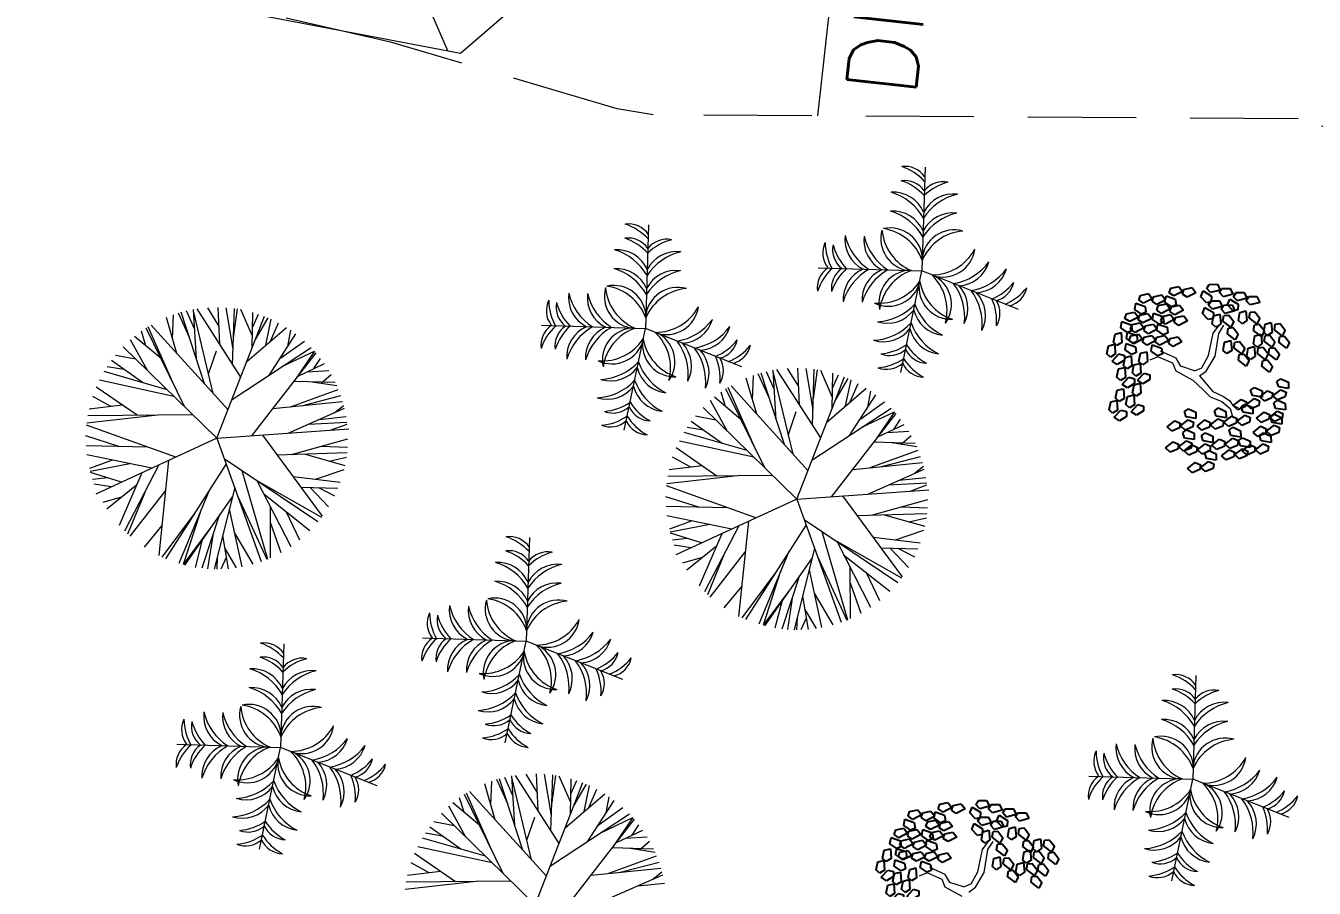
# Model space of a CAD drawing. Header units: millimetres. Extents: x 997 to 4249, y 599 to 1440.
# Drawn here: x 1366.81 to 1404.66, y 906.83 to 932.17 of the extents above; entities that cross this region are included whole.
import ezdxf

# ---------------------------------------------------------------- set-up
doc = ezdxf.new("R2010")
doc.units = ezdxf.units.MM
doc.linetypes.add('Continuo', pattern=[0])
doc.linetypes.add('DASHED', pattern=[19.05, 12.7, -6.35])
doc.layers.add('cercas existentes', color=18, linetype='Continuous')
doc.layers.add('taludes', color=9, linetype='Continuous')
doc.styles.add('1mm', font='romans.shx', dxfattribs={"height": 2})

# ---------------------------------------------------------------- blocks, each defined once
blk = doc.blocks.new('L', base_point=(1.3683, 0.5913))
at = {"linetype": 'Continuo'}
for p, q in [((1.2809, 0.65), (1.3117, 0.675)), ((1.2937, 0.5998), (1.2809, 0.65)), ((1.3117, 0.675), (1.3419, 0.6213)), ((1.2753, 0.5668), (1.3061, 0.5917)), ((1.2881, 0.5166), (1.2753, 0.5668)), ((1.3225, 0.5909), (1.2937, 0.5998)), ((1.3061, 0.5917), (1.3362, 0.538)), ((1.3419, 0.6213), (1.3225, 0.5909)), ((1.3169, 0.5076), (1.2881, 0.5166)), ((1.3362, 0.538), (1.3169, 0.5076)), ((1.337, 0.4891), (1.3557, 0.5478)), ((1.3763, 0.4836), (1.337, 0.4891)), ((1.3557, 0.5478), (1.3911, 0.5544)), ((1.4042, 0.5272), (1.3763, 0.4836)), ((1.3911, 0.5544), (1.4042, 0.5272))]:
    blk.add_line(p, q, dxfattribs=at)
blk = doc.blocks.new('gtfoods1')
at = {"layer": 'taludes', "lineweight": 5}
blk.add_line((-549.595, 280.559, -152.544), (-545.252, 270.524, -152.544), dxfattribs=at)
at = {"layer": 'taludes', "linetype": 'Continuous', "lineweight": 5}
for p, q in [((-531.228, 267.097, 12.071), (-531.321, 264.048, 12.071)), ((-539.35, 265.406, 12.071), (-539.442, 262.356, 12.071)), ((-534.37, 264.14, 12.071), (-531.321, 264.048, 12.071)), ((-531.941, 261.061, 12.071), (-531.321, 264.048, 12.071)), ((-528.487, 262.918, 12.071), (-531.321, 264.048, 12.071)), ((-542.491, 262.449, 12.071), (-539.442, 262.356, 12.071)), ((-540.062, 259.369, 12.071), (-539.442, 262.356, 12.071)), ((-536.608, 261.227, 12.071), (-539.442, 262.356, 12.071)), ((-542.849, 256.217, 12.071), (-542.942, 253.168, 12.071)), ((-545.991, 253.26, 12.071), (-542.942, 253.168, 12.071)), ((-550.065, 253.092, 12.071), (-550.157, 250.042, 12.071)), ((-543.562, 250.181, 12.071), (-542.942, 253.168, 12.071)), ((-540.108, 252.038, 12.071), (-542.942, 253.168, 12.071)), ((-523.271, 252.158, 12.071), (-523.363, 249.109, 12.071)), ((-553.207, 250.135, 12.071), (-550.157, 250.042, 12.071)), ((-550.778, 247.056, 12.071), (-550.157, 250.042, 12.071)), ((-547.323, 248.913, 12.071), (-550.157, 250.042, 12.071)), ((-526.412, 249.201, 12.071), (-523.363, 249.109, 12.071)), ((-523.983, 246.122, 12.071), (-523.363, 249.109, 12.071)), ((-520.529, 247.979, 12.071), (-523.363, 249.109, 12.071))]:
    blk.add_line(p, q, dxfattribs=at)
at = {"layer": 'taludes', "lineweight": 5, "extrusion": (-0.01642, -0.01246, 0.999788)}
for p, q in [((-553.208, 261.625, 12.087), (-553.515, 262.679, 12.095)), ((-553.333, 262.057, 12.09), (-553.304, 262.76, 12.099)), ((-552.837, 262.09, 12.099), (-553.161, 262.807, 12.102)), ((-552.396, 260.732, 12.089), (-553.078, 262.832, 12.104)), ((-552.687, 262.342, 12.104), (-552.92, 262.873, 12.107)), ((-552.633, 261.46, 12.094), (-552.722, 262.914, 12.111)), ((-552.139, 260.449, 12.09), (-552.72, 262.879, 12.11)), ((-551.329, 260.929, 12.109), (-552.612, 262.933, 12.113)), ((-551.972, 262.437, 12.117), (-552.301, 262.967, 12.118)), ((-552.031, 259.129, 12.075), (-550.63, 262.72, 12.143)), ((-551.948, 261.896, 12.111), (-551.995, 262.977, 12.124)), ((-551.554, 261.75, 12.116), (-551.753, 262.967, 12.127)), ((-551.568, 261.302, 12.11), (-551.517, 262.942, 12.131)), ((-551.544, 262.079, 12.12), (-551.426, 262.929, 12.132)), ((-550.988, 262.13, 12.13), (-551.327, 262.912, 12.134)), ((-550.995, 261.785, 12.125), (-550.974, 262.829, 12.138)), ((-550.983, 262.389, 12.133), (-550.806, 262.776, 12.141)), ((-552.971, 260.047, 12.071), (-554.11, 262.367, 12.081)), ((-553.282, 260.679, 12.074), (-554.047, 262.407, 12.083)), ((-551.703, 259.969, 12.091), (-553.963, 262.457, 12.085)), ((-551.15, 261.388, 12.118), (-549.99, 262.39, 12.149)), ((-550.898, 262.033, 12.13), (-550.522, 262.668, 12.144)), ((-550.596, 261.866, 12.133), (-550.435, 262.63, 12.145)), ((-550.458, 261.986, 12.136), (-550.224, 262.526, 12.147)), ((-549.946, 261.831, 12.143), (-549.858, 262.304, 12.15)), ((-554.07, 261.12, 12.066), (-554.565, 262.024, 12.069)), ((-553.671, 261.472, 12.077), (-554.447, 262.124, 12.073)), ((-554.121, 261.85, 12.075), (-554.249, 262.273, 12.078)), ((-550.487, 260.995, 12.124), (-549.709, 262.196, 12.151)), ((-550.178, 261.472, 12.135), (-549.457, 261.988, 12.153)), ((-554.409, 261.45, 12.065), (-555.009, 261.565, 12.056)), ((-552.031, 259.129, 12.075), (-554.784, 261.817, 12.063)), ((-552.277, 261.024, 12.095), (-552.046, 261.703, 12.107)), ((-551.585, 260.272, 12.097), (-549.263, 261.801, 12.154)), ((-551.003, 259.202, 12.093), (-549.116, 261.64, 12.154)), ((-550.119, 261.237, 12.133), (-549.162, 261.692, 12.154)), ((-549.162, 261.692, 12.154), (-549.757, 260.811, 12.133)), ((-554.76, 261.149, 12.055), (-555.252, 261.234, 12.048)), ((-554.219, 260.765, 12.059), (-555.129, 261.411, 12.053)), ((-549.645, 260.956, 12.137), (-548.872, 261.325, 12.154)), ((-549.184, 261.176, 12.147), (-548.982, 261.476, 12.154)), ((-534.937, 260.65, 12.117), (-535.266, 261.181, 12.118)), ((-534.913, 260.11, 12.111), (-534.96, 261.19, 12.124)), ((-534.519, 259.964, 12.116), (-534.718, 261.18, 12.127)), ((-553.292, 260.361, 12.07), (-555.48, 260.834, 12.04)), ((-553.492, 260.556, 12.069), (-555.342, 261.089, 12.045)), ((-549.757, 260.811, 12.133), (-548.555, 260.777, 12.153)), ((-549.376, 261.085, 12.143), (-548.742, 261.124, 12.154)), ((-549.302, 260.798, 12.141), (-548.509, 260.678, 12.152)), ((-548.965, 260.747, 12.146), (-548.67, 261, 12.154)), ((-536.172, 259.839, 12.087), (-536.48, 260.893, 12.095)), ((-536.298, 260.27, 12.09), (-536.269, 260.974, 12.099)), ((-535.802, 260.303, 12.099), (-536.126, 261.021, 12.102)), ((-535.361, 258.946, 12.089), (-536.043, 261.045, 12.104)), ((-535.652, 260.555, 12.104), (-535.885, 261.086, 12.107)), ((-535.598, 259.674, 12.094), (-535.687, 261.128, 12.111)), ((-535.104, 258.663, 12.09), (-535.685, 261.092, 12.11)), ((-534.294, 259.143, 12.109), (-535.577, 261.146, 12.113)), ((-534.996, 257.343, 12.075), (-533.595, 260.934, 12.143)), ((-534.532, 259.516, 12.11), (-534.482, 261.156, 12.131)), ((-534.509, 260.293, 12.12), (-534.391, 261.142, 12.132)), ((-533.953, 260.344, 12.13), (-534.292, 261.125, 12.134)), ((-533.96, 259.999, 12.125), (-533.939, 261.042, 12.138)), ((-533.948, 260.602, 12.133), (-533.771, 260.99, 12.141)), ((-533.863, 260.246, 12.13), (-533.487, 260.882, 12.144)), ((-533.561, 260.08, 12.133), (-533.4, 260.843, 12.145)), ((-554.375, 259.804, 12.045), (-555.572, 260.633, 12.036)), ((-549.872, 260.052, 12.122), (-548.463, 260.567, 12.152)), ((-537.086, 260.063, 12.075), (-537.214, 260.487, 12.078)), ((-535.936, 258.261, 12.071), (-537.075, 260.58, 12.081)), ((-536.246, 258.893, 12.074), (-537.012, 260.62, 12.083)), ((-534.668, 258.183, 12.091), (-536.928, 260.67, 12.085)), ((-534.115, 259.602, 12.118), (-532.955, 260.604, 12.149)), ((-533.452, 259.208, 12.124), (-532.674, 260.41, 12.151)), ((-533.423, 260.2, 12.136), (-533.189, 260.739, 12.147)), ((-532.91, 260.044, 12.143), (-532.823, 260.518, 12.15)), ((-554.813, 260.107, 12.041), (-555.781, 259.987, 12.024)), ((-555.144, 260.066, 12.036), (-555.677, 260.357, 12.03)), ((-550.384, 260.001, 12.113), (-548.338, 260.207, 12.149)), ((-549.537, 260.086, 12.128), (-548.394, 260.384, 12.15)), ((-548.58, 259.881, 12.141), (-548.308, 260.097, 12.148)), ((-534.996, 257.343, 12.075), (-537.749, 260.03, 12.063)), ((-537.035, 259.333, 12.066), (-537.53, 260.238, 12.069)), ((-536.636, 259.685, 12.077), (-537.412, 260.338, 12.073)), ((-533.143, 259.686, 12.135), (-532.422, 260.202, 12.153)), ((-553.769, 259.81, 12.055), (-555.852, 259.575, 12.018)), ((-552.739, 259.82, 12.072), (-555.821, 259.789, 12.021)), ((-549.939, 259.278, 12.111), (-548.286, 260.011, 12.147)), ((-549.02, 259.686, 12.131), (-548.237, 259.766, 12.145)), ((-537.374, 259.664, 12.065), (-537.974, 259.778, 12.056)), ((-535.242, 259.238, 12.095), (-535.011, 259.916, 12.107)), ((-534.55, 258.486, 12.097), (-532.227, 260.014, 12.154)), ((-533.968, 257.416, 12.093), (-532.081, 259.853, 12.154)), ((-533.084, 259.451, 12.133), (-532.127, 259.906, 12.154)), ((-532.127, 259.906, 12.154), (-532.722, 259.025, 12.133)), ((-532.149, 259.39, 12.147), (-531.947, 259.689, 12.154)), ((-553.234, 258.574, 12.048), (-555.859, 259.514, 12.017)), ((-552.031, 259.129, 12.075), (-548.156, 259.404, 12.142)), ((-549.341, 259.543, 12.124), (-548.213, 259.605, 12.144)), ((-548.701, 259.366, 12.133), (-548.206, 259.545, 12.143)), ((-536.457, 258.769, 12.069), (-538.307, 259.302, 12.045)), ((-537.725, 259.363, 12.055), (-538.217, 259.448, 12.048)), ((-537.184, 258.978, 12.059), (-538.094, 259.625, 12.053)), ((-532.61, 259.169, 12.137), (-531.837, 259.539, 12.154)), ((-532.341, 259.298, 12.143), (-531.706, 259.338, 12.154)), ((-554.91, 258.89, 12.025), (-555.877, 259.199, 12.013)), ((-554.063, 258.871, 12.038), (-555.872, 258.912, 12.009)), ((-552.031, 259.129, 12.075), (-555.585, 257.49, 11.996)), ((-552.031, 259.129, 12.075), (-550.725, 255.51, 12.051)), ((-550.688, 259.225, 12.098), (-548.937, 256.842, 12.097)), ((-549.84, 258.657, 12.105), (-548.184, 259.114, 12.138)), ((-548.966, 258.898, 12.122), (-548.192, 258.871, 12.135)), ((-536.257, 258.574, 12.07), (-538.445, 259.047, 12.04)), ((-532.722, 259.025, 12.133), (-531.519, 258.99, 12.153)), ((-532.267, 259.012, 12.141), (-531.474, 258.892, 12.152)), ((-531.93, 258.961, 12.146), (-531.634, 259.214, 12.154)), ((-553.94, 258.248, 12.033), (-555.846, 258.638, 12.006)), ((-551.816, 258.533, 12.071), (-549.064, 256.68, 12.093)), ((-550.261, 258.644, 12.098), (-548.207, 258.707, 12.133)), ((-549.468, 258.668, 12.111), (-548.268, 258.329, 12.127)), ((-548.735, 258.461, 12.121), (-548.224, 258.575, 12.131)), ((-538.109, 258.28, 12.036), (-538.642, 258.57, 12.03)), ((-537.34, 258.017, 12.045), (-538.537, 258.846, 12.036)), ((-532.837, 258.266, 12.122), (-531.428, 258.781, 12.152)), ((-532.502, 258.3, 12.128), (-531.359, 258.597, 12.15)), ((-555.099, 258.485, 12.017), (-555.774, 258.241, 12.002)), ((-554.586, 258.38, 12.024), (-555.752, 258.152, 12.002)), ((-553.733, 258.344, 12.037), (-554.74, 256.398, 11.996)), ((-553.448, 258.475, 12.044), (-553.738, 255.682, 12.004)), ((-551.759, 258.375, 12.07), (-553.539, 255.591, 12.006)), ((-551.293, 258.181, 12.075), (-550.544, 255.581, 12.055)), ((-549.131, 257.928, 12.108), (-548.294, 258.213, 12.125)), ((-537.778, 258.321, 12.041), (-538.746, 258.201, 12.024)), ((-533.349, 258.214, 12.113), (-531.303, 258.42, 12.149)), ((-532.904, 257.491, 12.111), (-531.251, 258.225, 12.147)), ((-531.545, 258.094, 12.141), (-531.273, 258.311, 12.148)), ((-554.828, 257.839, 12.013), (-555.744, 258.123, 12.001)), ((-555.247, 257.969, 12.008), (-555.683, 257.92, 12)), ((-555.133, 257.698, 12.006), (-555.632, 257.776, 11.999)), ((-554.236, 258.112, 12.026), (-554.899, 256.566, 11.996)), ((-550.857, 257.887, 12.079), (-548.96, 256.812, 12.097)), ((-550.857, 257.887, 12.079), (-549.863, 255.951, 12.071)), ((-549.791, 258.005, 12.098), (-548.405, 257.844, 12.119)), ((-536.733, 258.023, 12.055), (-538.817, 257.789, 12.018)), ((-535.704, 258.034, 12.072), (-538.786, 258.002, 12.021)), ((-532.306, 257.757, 12.124), (-531.178, 257.819, 12.144)), ((-531.985, 257.899, 12.131), (-531.202, 257.98, 12.145)), ((-531.666, 257.579, 12.133), (-531.171, 257.759, 12.143)), ((-554.806, 257.411, 12.008), (-555.383, 257.242, 11.996)), ((-554.392, 257.747, 12.019), (-555.261, 257.041, 11.996)), ((-554.151, 257.537, 12.02), (-554.654, 256.316, 11.997)), ((-553.539, 257.598, 12.031), (-554.583, 256.251, 11.997)), ((-552.261, 257.59, 12.052), (-553.15, 255.449, 12.011)), ((-551.578, 257.404, 12.061), (-552.98, 255.401, 12.013)), ((-551.508, 257.681, 12.066), (-552.112, 255.283, 12.026)), ((-551.42, 257.436, 12.064), (-550.564, 255.572, 12.055)), ((-550.655, 257.493, 12.077), (-549.297, 256.422, 12.086)), ((-549.563, 257.694, 12.098), (-548.473, 257.665, 12.115)), ((-549.287, 257.687, 12.102), (-548.753, 257.115, 12.104)), ((-549.041, 257.681, 12.106), (-548.576, 257.436, 12.111)), ((-537.875, 257.104, 12.025), (-538.842, 257.413, 12.013)), ((-536.199, 256.788, 12.048), (-538.824, 257.728, 12.017)), ((-534.996, 257.343, 12.075), (-531.121, 257.618, 12.142)), ((-533.653, 257.438, 12.098), (-531.902, 255.056, 12.097)), ((-551.669, 257.045, 12.055), (-551.3, 255.352, 12.04)), ((-550.468, 257.131, 12.076), (-550.465, 255.615, 12.057)), ((-537.028, 257.085, 12.038), (-538.837, 257.125, 12.009)), ((-534.996, 257.343, 12.075), (-538.549, 255.703, 11.996)), ((-534.996, 257.343, 12.075), (-533.69, 253.724, 12.051)), ((-532.805, 256.87, 12.105), (-531.149, 257.327, 12.138)), ((-531.931, 257.111, 12.122), (-531.157, 257.084, 12.135)), ((-552.673, 256.945, 12.037), (-553.643, 255.636, 12.005)), ((-552.515, 256.979, 12.04), (-553.022, 255.421, 12.013)), ((-551.961, 256.858, 12.048), (-552.469, 255.307, 12.02)), ((-550.467, 256.667, 12.07), (-550.148, 255.774, 12.064)), ((-549.994, 256.972, 12.082), (-549.601, 256.146, 12.078)), ((-536.905, 256.462, 12.033), (-538.811, 256.851, 12.006)), ((-538.064, 256.699, 12.017), (-538.739, 256.455, 12.002)), ((-536.413, 256.689, 12.044), (-536.703, 253.896, 12.004)), ((-534.78, 256.746, 12.071), (-532.029, 254.894, 12.093)), ((-533.226, 256.857, 12.098), (-531.172, 256.92, 12.133)), ((-532.433, 256.882, 12.111), (-531.233, 256.543, 12.127)), ((-531.7, 256.675, 12.121), (-531.189, 256.788, 12.131)), ((-553.646, 256.569, 12.017), (-554.171, 255.933, 12)), ((-552.195, 256.523, 12.04), (-553.022, 255.421, 12.013)), ((-552.153, 256.272, 12.037), (-552.306, 255.292, 12.023)), ((-551.863, 256.274, 12.042), (-551.698, 255.296, 12.033)), ((-551.52, 256.364, 12.049), (-550.976, 255.429, 12.046)), ((-537.551, 256.594, 12.024), (-538.716, 256.366, 12.002)), ((-537.793, 256.052, 12.013), (-538.709, 256.337, 12.001)), ((-537.201, 256.325, 12.026), (-537.864, 254.779, 11.996)), ((-536.698, 256.557, 12.037), (-537.705, 254.612, 11.996)), ((-534.724, 256.589, 12.07), (-536.504, 253.804, 12.006)), ((-534.258, 256.394, 12.075), (-533.509, 253.794, 12.055)), ((-532.096, 256.142, 12.108), (-531.259, 256.426, 12.125)), ((-552.459, 256.146, 12.031), (-552.671, 255.336, 12.017)), ((-551.797, 255.885, 12.038), (-551.466, 255.324, 12.037)), ((-538.212, 256.182, 12.008), (-538.648, 256.134, 12)), ((-538.098, 255.912, 12.006), (-538.597, 255.99, 11.999)), ((-537.357, 255.961, 12.019), (-538.226, 255.254, 11.996)), ((-534.473, 255.895, 12.066), (-535.077, 253.497, 12.026)), ((-533.822, 256.101, 12.079), (-531.924, 255.025, 12.097)), ((-533.822, 256.101, 12.079), (-532.828, 254.164, 12.071)), ((-532.756, 256.219, 12.098), (-531.369, 256.058, 12.119)), ((-532.528, 255.908, 12.098), (-531.438, 255.879, 12.115)), ((-532.251, 255.901, 12.102), (-531.718, 255.329, 12.104)), ((-532.006, 255.894, 12.106), (-531.541, 255.649, 12.111)), ((-552.022, 255.643, 12.032), (-552.035, 255.282, 12.027)), ((-551.754, 255.626, 12.036), (-551.915, 255.284, 12.029)), ((-537.771, 255.625, 12.008), (-538.348, 255.456, 11.996)), ((-537.115, 255.751, 12.02), (-537.619, 254.529, 11.997)), ((-536.504, 255.812, 12.031), (-537.547, 254.464, 11.997)), ((-535.226, 255.804, 12.052), (-536.115, 253.662, 12.011)), ((-534.543, 255.618, 12.061), (-535.945, 253.615, 12.013)), ((-534.385, 255.65, 12.064), (-533.529, 253.786, 12.055)), ((-533.62, 255.707, 12.077), (-532.262, 254.636, 12.086)), ((-535.638, 255.159, 12.037), (-536.607, 253.85, 12.005)), ((-535.48, 255.192, 12.04), (-535.987, 253.634, 12.013)), ((-534.633, 255.259, 12.055), (-534.265, 253.566, 12.04)), ((-533.433, 255.344, 12.076), (-533.43, 253.828, 12.057)), ((-532.959, 255.186, 12.082), (-532.566, 254.36, 12.078)), ((-536.611, 254.783, 12.017), (-537.136, 254.146, 12)), ((-535.16, 254.737, 12.04), (-535.987, 253.634, 12.013)), ((-534.926, 255.071, 12.048), (-535.434, 253.521, 12.02)), ((-533.432, 254.881, 12.07), (-533.113, 253.988, 12.064)), ((-535.423, 254.36, 12.031), (-535.636, 253.549, 12.017)), ((-535.118, 254.485, 12.037), (-535.271, 253.506, 12.023)), ((-534.828, 254.487, 12.042), (-534.663, 253.51, 12.033)), ((-534.485, 254.577, 12.049), (-533.941, 253.643, 12.046)), ((-534.762, 254.099, 12.038), (-534.431, 253.537, 12.037)), ((-534.987, 253.857, 12.032), (-535, 253.496, 12.027)), ((-534.719, 253.839, 12.036), (-534.88, 253.497, 12.029)), ((-543.982, 248.347, 12.09), (-543.953, 249.051, 12.099)), ((-543.486, 248.381, 12.099), (-543.81, 249.098, 12.102)), ((-543.045, 247.023, 12.089), (-543.727, 249.122, 12.104)), ((-543.336, 248.632, 12.104), (-543.57, 249.163, 12.107)), ((-543.282, 247.751, 12.094), (-543.371, 249.205, 12.111)), ((-542.788, 246.74, 12.09), (-543.369, 249.17, 12.11)), ((-541.978, 247.22, 12.109), (-543.261, 249.223, 12.113)), ((-542.621, 248.727, 12.117), (-542.95, 249.258, 12.118)), ((-542.597, 248.187, 12.111), (-542.645, 249.267, 12.124)), ((-542.203, 248.041, 12.116), (-542.402, 249.257, 12.127)), ((-542.217, 247.593, 12.11), (-542.166, 249.233, 12.131)), ((-542.193, 248.37, 12.12), (-542.075, 249.22, 12.132)), ((-541.637, 248.421, 12.13), (-541.977, 249.202, 12.134)), ((-541.644, 248.076, 12.125), (-541.623, 249.119, 12.138)), ((-541.632, 248.68, 12.133), (-541.455, 249.067, 12.141)), ((-543.931, 246.97, 12.074), (-544.696, 248.697, 12.083)), ((-542.352, 246.26, 12.091), (-544.612, 248.747, 12.085)), ((-543.857, 247.916, 12.087), (-544.164, 248.97, 12.095)), ((-542.68, 245.42, 12.075), (-541.279, 249.011, 12.143)), ((-541.799, 247.679, 12.118), (-540.639, 248.681, 12.149)), ((-541.548, 248.323, 12.13), (-541.171, 248.959, 12.144)), ((-541.245, 248.157, 12.133), (-541.084, 248.92, 12.145)), ((-541.107, 248.277, 12.136), (-540.873, 248.816, 12.147)), ((-544.719, 247.41, 12.066), (-545.214, 248.315, 12.069)), ((-544.32, 247.762, 12.077), (-545.096, 248.415, 12.073)), ((-544.77, 248.141, 12.075), (-544.899, 248.564, 12.078)), ((-543.621, 246.338, 12.071), (-544.76, 248.657, 12.081)), ((-541.136, 247.285, 12.124), (-540.358, 248.487, 12.151)), ((-540.595, 248.121, 12.143), (-540.507, 248.595, 12.15)), ((-542.68, 245.42, 12.075), (-545.433, 248.108, 12.063)), ((-542.926, 247.315, 12.095), (-542.695, 247.993, 12.107)), ((-542.234, 246.563, 12.097), (-539.912, 248.091, 12.154)), ((-541.652, 245.493, 12.093), (-539.765, 247.93, 12.154)), ((-540.827, 247.763, 12.135), (-540.106, 248.279, 12.153)), ((-540.768, 247.528, 12.133), (-539.811, 247.983, 12.154)), ((-539.811, 247.983, 12.154), (-540.406, 247.102, 12.133)), ((-544.868, 247.056, 12.059), (-545.778, 247.702, 12.053)), ((-545.058, 247.741, 12.065), (-545.659, 247.856, 12.056)), ((-540.295, 247.246, 12.137), (-539.522, 247.616, 12.154)), ((-539.833, 247.467, 12.147), (-539.631, 247.766, 12.154)), ((-544.141, 246.846, 12.069), (-545.991, 247.379, 12.045)), ((-545.409, 247.44, 12.055), (-545.901, 247.525, 12.048)), ((-540.025, 247.375, 12.143), (-539.391, 247.415, 12.154)), ((-539.614, 247.038, 12.146), (-539.319, 247.291, 12.154)), ((-545.024, 246.094, 12.045), (-546.222, 246.923, 12.036)), ((-543.942, 246.651, 12.07), (-546.129, 247.124, 12.04)), ((-540.521, 246.343, 12.122), (-539.112, 246.858, 12.152)), ((-540.406, 247.102, 12.133), (-539.204, 247.067, 12.153)), ((-539.951, 247.089, 12.141), (-539.159, 246.969, 12.152)), ((-545.793, 246.357, 12.036), (-546.326, 246.648, 12.03)), ((-541.034, 246.292, 12.113), (-538.987, 246.497, 12.149)), ((-540.186, 246.377, 12.128), (-539.043, 246.674, 12.15)), ((-544.418, 246.101, 12.055), (-546.501, 245.866, 12.018)), ((-543.388, 246.111, 12.072), (-546.47, 246.079, 12.021)), ((-545.463, 246.398, 12.041), (-546.43, 246.278, 12.024)), ((-540.588, 245.569, 12.111), (-538.935, 246.302, 12.147)), ((-539.669, 245.977, 12.131), (-538.886, 246.057, 12.145)), ((-539.229, 246.172, 12.141), (-538.957, 246.388, 12.148))]:
    blk.add_line(p, q, dxfattribs=at)
at = {"layer": 'taludes', "linetype": 'Continuo', "lineweight": 5, "extrusion": (-0.012368, -0.016489, 0.999788)}
for p, q in [((-522.76, 262.217, 12.097), (-522.579, 262.467, 12.103)), ((-522.601, 262.212, 12.099), (-522.449, 262.45, 12.104)), ((-522.897, 261.56, 12.084), (-522.76, 262.217, 12.097)), ((-522.709, 261.54, 12.086), (-522.601, 262.212, 12.099)), ((-523.853, 261.482, 12.071), (-524.31, 261.685, 12.069)), ((-523.096, 261.201, 12.076), (-522.897, 261.56, 12.084)), ((-522.969, 261.103, 12.076), (-522.709, 261.54, 12.086)), ((-524.387, 261.525, 12.065), (-524.622, 261.425, 12.061)), ((-523.945, 261.336, 12.068), (-524.387, 261.525, 12.065)), ((-523.851, 261.104, 12.065), (-523.945, 261.336, 12.068)), ((-523.716, 261.248, 12.069), (-523.853, 261.482, 12.071)), ((-523.316, 261.114, 12.072), (-523.716, 261.248, 12.069)), ((-523.316, 261.114, 12.072), (-523.096, 261.201, 12.076)), ((-523.353, 260.831, 12.067), (-523.851, 261.104, 12.065)), ((-523.353, 260.831, 12.067), (-523.072, 260.566, 12.066)), ((-523.161, 260.96, 12.071), (-522.969, 261.103, 12.076)), ((-523.161, 260.96, 12.071), (-522.77, 260.503, 12.068)), ((-523.072, 260.566, 12.066), (-522.848, 260.343, 12.065)), ((-522.77, 260.503, 12.068), (-522.457, 260.358, 12.07)), ((-522.848, 260.343, 12.065), (-522.505, 260.211, 12.067)), ((-522.505, 260.211, 12.067), (-522.266, 260.001, 12.066)), ((-522.457, 260.358, 12.07), (-522.273, 260.23, 12.07)), ((-522.273, 260.23, 12.07), (-522.191, 260.093, 12.069)), ((-522.191, 260.093, 12.069), (-522.033, 260.034, 12.07)), ((-522.266, 260.001, 12.066), (-522.201, 259.769, 12.063)), ((-529.541, 247.046, 12.097), (-529.359, 247.297, 12.103)), ((-529.382, 247.041, 12.099), (-529.23, 247.279, 12.104)), ((-529.677, 246.389, 12.084), (-529.541, 247.046, 12.097)), ((-529.49, 246.37, 12.086), (-529.382, 247.041, 12.099)), ((-530.634, 246.311, 12.071), (-531.091, 246.515, 12.069)), ((-531.168, 246.355, 12.065), (-531.402, 246.255, 12.061)), ((-530.725, 246.166, 12.068), (-531.168, 246.355, 12.065)), ((-530.632, 245.933, 12.065), (-530.725, 246.166, 12.068)), ((-530.497, 246.078, 12.069), (-530.634, 246.311, 12.071)), ((-530.096, 245.943, 12.072), (-530.497, 246.078, 12.069)), ((-530.096, 245.943, 12.072), (-529.876, 246.031, 12.076)), ((-529.876, 246.031, 12.076), (-529.677, 246.389, 12.084)), ((-529.749, 245.933, 12.076), (-529.49, 246.37, 12.086)), ((-530.134, 245.661, 12.067), (-530.632, 245.933, 12.065)), ((-529.942, 245.79, 12.071), (-529.749, 245.933, 12.076))]:
    blk.add_line(p, q, dxfattribs=at)
at = {"layer": 'taludes', "linetype": 'DASHED', "lineweight": 5, "ltscale": 0.25}
blk.add_lwpolyline([(-320.828, 172.706), (-341.375, 180.171), (-358.77, 185.354), (-370.81, 185.581), (-377.616, 186.962), (-399.685, 192.753), (-405.402, 196.75), (-417.209, 204.642), (-425.902, 209.435), (-427.312, 211.637), (-427.077, 220.304), (-438.294, 240.928), (-456.842, 257.576), (-480.786, 260.129), (-491.37, 260.816), (-502.854, 263.267), (-520.267, 268.515), (-539.213, 268.638), (-540.268, 268.813), (-546.896, 270.764), (-557.583, 273.208), (-574.669, 276.685)], dxfattribs=at)
at = {"layer": 'taludes', "linetype": 'Continuous', "lineweight": 5, "ltscale": 1.5}
blk.add_lwpolyline([(-534.378, 268.607), (-526.042, 343.613)], dxfattribs=at)
at = {"layer": 'taludes', "lineweight": 5, "elevation": 13.33}
blk.add_lwpolyline([(-713.332, 331.318), (-710.841, 331.221), (-691.321, 330.807), (-663.006, 321.026), (-631.197, 307.062), (-578.354, 278.127), (-564.885, 274.255), (-544.871, 270.452), (-526.339, 286.422), (-506.785, 297.004), (-484.325, 280.822), (-427.732, 234.121), (-394.233, 208.646), (-293.309, 172.951), (-278.688, 167.779), (-255.398, 168.56)], dxfattribs=at)
at = {"layer": 'taludes', "linetype": 'Continuous', "lineweight": 5}
for centre, radius, start, end in [((-531.817, 266.417, 12.071), 0.704, 34.5568, 97.8912), ((-532.412, 265.61, 12.071), 1.585, 42.3431, 71.6462), ((-531.829, 266.001, 12.071), 0.704, 34.5568, 97.8912), ((-532.425, 265.194, 12.071), 1.585, 42.3431, 71.6462), ((-530.149, 265.125, 12.071), 1.585, 104.8875, 134.1905), ((-530.695, 265.967, 12.071), 0.704, 78.6425, 141.9769), ((-532.163, 265.387, 12.071), 0.975, 23.5157, 93.6605), ((-532.695, 264.794, 12.071), 1.635, 29.638, 73.3034), ((-529.904, 264.71, 12.071), 1.635, 103.2303, 146.8956), ((-530.399, 265.334, 12.071), 0.975, 82.8731, 153.0179), ((-532.179, 264.832, 12.071), 0.975, 23.5157, 93.6605), ((-532.711, 264.24, 12.071), 1.635, 29.638, 73.3034), ((-529.921, 264.155, 12.071), 1.635, 103.2303, 146.8956), ((-530.416, 264.779, 12.071), 0.975, 82.8731, 153.0179), ((-539.938, 264.726, 12.071), 0.704, 34.5568, 97.8912), ((-540.534, 263.919, 12.071), 1.585, 42.3431, 71.6462), ((-539.951, 264.31, 12.071), 0.704, 34.5568, 97.8912), ((-540.546, 263.503, 12.071), 1.585, 42.3431, 71.6462), ((-538.27, 263.434, 12.071), 1.585, 104.8875, 134.1905), ((-538.816, 264.275, 12.071), 0.704, 78.6425, 141.9769), ((-532.607, 264.969, 12.071), 0.975, 172.8731, 243.0179), ((-531.983, 265.464, 12.071), 1.635, 193.2303, 236.8956), ((-532.052, 264.952, 12.071), 0.975, 172.8731, 243.0179), ((-531.428, 265.447, 12.071), 1.635, 193.2303, 236.8956), ((-531.577, 264.998, 12.071), 0.951, 164.6323, 264.8409), ((-531.061, 265.377, 12.071), 1.438, 185.079, 246.6004), ((-532.254, 264.361, 12.071), 0.951, 1.6928, 101.9014), ((-532.663, 263.869, 12.071), 1.438, 19.9333, 81.4546), ((-530.371, 264.304, 12.071), 0.951, 74.6323, 174.8409), ((-529.991, 263.788, 12.071), 1.438, 95.079, 156.6004), ((-540.284, 263.696, 12.071), 0.975, 23.5157, 93.6605), ((-540.816, 263.103, 12.071), 1.635, 29.638, 73.3034), ((-538.025, 263.019, 12.071), 1.635, 103.2303, 146.8956), ((-538.521, 263.643, 12.071), 0.975, 82.8731, 153.0179), ((-533.528, 264.573, 12.071), 0.704, 154.0494, 217.3837), ((-532.576, 264.889, 12.071), 1.585, 180.2943, 209.5974), ((-533.24, 264.673, 12.071), 0.704, 168.6425, 231.9769), ((-532.398, 265.219, 12.071), 1.585, 194.8875, 224.1905), ((-531.029, 265.37, 12.071), 1.438, 269.9333, 331.4546), ((-530.707, 264.817, 12.071), 0.951, 251.6928, 351.9014), ((-530.664, 265.289, 12.071), 1.635, 279.638, 323.3034), ((-530.289, 264.586, 12.071), 0.975, 273.5157, 343.6605), ((-540.301, 263.141, 12.071), 0.975, 23.5157, 93.6605), ((-540.833, 262.549, 12.071), 1.635, 29.638, 73.3034), ((-538.042, 262.464, 12.071), 1.635, 103.2303, 146.8956), ((-538.537, 263.088, 12.071), 0.975, 82.8731, 153.0179), ((-533.69, 263.551, 12.071), 0.704, 124.5568, 187.8912), ((-532.883, 262.956, 12.071), 1.585, 132.3431, 161.6462), ((-533.274, 263.539, 12.071), 0.704, 124.5568, 187.8912), ((-532.467, 262.943, 12.071), 1.585, 132.3431, 161.6462), ((-532.66, 263.206, 12.071), 0.975, 113.5157, 183.6605), ((-532.068, 262.674, 12.071), 1.635, 119.638, 163.3034), ((-532.106, 263.189, 12.071), 0.975, 113.5157, 183.6605), ((-531.513, 262.657, 12.071), 1.635, 119.638, 163.3034), ((-531.634, 263.115, 12.071), 0.951, 91.6928, 191.9014), ((-531.142, 262.705, 12.071), 1.438, 109.9333, 171.4546), ((-532.019, 262.887, 12.071), 1.438, 345.079, 46.6004), ((-531.404, 263.067, 12.071), 0.951, 324.6323, 64.8409), ((-530.149, 265.083, 12.071), 1.635, 279.638, 323.3034), ((-529.774, 264.381, 12.071), 0.975, 273.5157, 343.6605), ((-539.699, 263.306, 12.071), 0.951, 164.6323, 264.8409), ((-539.183, 263.686, 12.071), 1.438, 185.079, 246.6004), ((-540.375, 262.67, 12.071), 0.951, 1.6928, 101.9014), ((-540.785, 262.178, 12.071), 1.438, 19.9333, 81.4546), ((-538.492, 262.613, 12.071), 0.951, 74.6323, 174.8409), ((-538.113, 262.097, 12.071), 1.438, 95.079, 156.6004), ((-532.585, 264.534, 12.071), 1.438, 265.079, 326.6004), ((-532.301, 263.96, 12.071), 0.951, 244.6323, 344.8409), ((-530.456, 263.577, 12.071), 0.951, 171.6928, 271.9014), ((-529.967, 263.99, 12.071), 1.438, 189.9333, 251.4546), ((-531.698, 262.695, 12.071), 1.635, 353.2303, 36.8956), ((-530.943, 262.947, 12.071), 0.975, 332.8731, 43.0179), ((-531.183, 262.49, 12.071), 1.635, 353.2303, 36.8956), ((-529.866, 264.693, 12.071), 1.585, 292.3431, 321.6462), ((-529.311, 263.858, 12.071), 0.704, 284.5568, 347.8912), ((-529.479, 264.539, 12.071), 1.585, 292.3431, 321.6462), ((-528.925, 263.703, 12.071), 0.704, 284.5568, 347.8912), ((-541.649, 262.882, 12.071), 0.704, 154.0494, 217.3837), ((-540.697, 263.198, 12.071), 1.585, 180.2943, 209.5974), ((-541.361, 262.982, 12.071), 0.704, 168.6425, 231.9769), ((-540.52, 263.528, 12.071), 1.585, 194.8875, 224.1905), ((-540.728, 263.278, 12.071), 0.975, 172.8731, 243.0179), ((-540.104, 263.773, 12.071), 1.635, 193.2303, 236.8956), ((-540.173, 263.261, 12.071), 0.975, 172.8731, 243.0179), ((-539.55, 263.756, 12.071), 1.635, 193.2303, 236.8956), ((-532.718, 264.185, 12.071), 1.635, 273.2303, 316.8956), ((-529.985, 263.617, 12.071), 1.635, 199.638, 243.3034), ((-530.427, 262.742, 12.071), 0.975, 332.8731, 43.0179), ((-530.709, 262.578, 12.071), 1.585, 354.8875, 24.1905), ((-529.731, 262.803, 12.071), 0.704, 328.6425, 31.9769), ((-539.15, 263.679, 12.071), 1.438, 269.9333, 331.4546), ((-538.828, 263.126, 12.071), 0.951, 251.6928, 351.9014), ((-532.339, 263.484, 12.071), 0.975, 252.8731, 323.0179), ((-530.611, 263.126, 12.071), 0.975, 193.5157, 263.6605), ((-541.811, 261.86, 12.071), 0.704, 124.5568, 187.8912), ((-541.004, 261.264, 12.071), 1.585, 132.3431, 161.6462), ((-541.395, 261.848, 12.071), 0.704, 124.5568, 187.8912), ((-540.588, 261.252, 12.071), 1.585, 132.3431, 161.6462), ((-540.782, 261.514, 12.071), 0.975, 113.5157, 183.6605), ((-540.189, 260.982, 12.071), 1.635, 119.638, 163.3034), ((-540.227, 261.498, 12.071), 0.975, 113.5157, 183.6605), ((-539.634, 260.966, 12.071), 1.635, 119.638, 163.3034), ((-539.756, 261.423, 12.071), 0.951, 91.6928, 191.9014), ((-539.264, 261.014, 12.071), 1.438, 109.9333, 171.4546), ((-538.786, 263.597, 12.071), 1.635, 279.638, 323.3034), ((-538.411, 262.895, 12.071), 0.975, 273.5157, 343.6605), ((-538.27, 263.392, 12.071), 1.635, 279.638, 323.3034), ((-537.895, 262.689, 12.071), 0.975, 273.5157, 343.6605), ((-532.831, 263.641, 12.071), 1.635, 273.2303, 316.8956), ((-532.451, 262.941, 12.071), 0.975, 252.8731, 323.0179), ((-530.724, 262.582, 12.071), 0.975, 193.5157, 263.6605), ((-530.097, 263.073, 12.071), 1.635, 199.638, 243.3034), ((-540.706, 262.842, 12.071), 1.438, 265.079, 326.6004), ((-540.422, 262.268, 12.071), 0.951, 244.6323, 344.8409), ((-538.578, 261.885, 12.071), 0.951, 171.6928, 271.9014), ((-538.089, 262.299, 12.071), 1.438, 189.9333, 251.4546), ((-540.14, 261.196, 12.071), 1.438, 345.079, 46.6004), ((-539.526, 261.376, 12.071), 0.951, 324.6323, 64.8409), ((-539.819, 261.004, 12.071), 1.635, 353.2303, 36.8956), ((-539.064, 261.256, 12.071), 0.975, 332.8731, 43.0179), ((-537.987, 263.002, 12.071), 1.585, 292.3431, 321.6462), ((-537.432, 262.166, 12.071), 0.704, 284.5568, 347.8912), ((-539.304, 260.799, 12.071), 1.635, 353.2303, 36.8956), ((-538.548, 261.051, 12.071), 0.975, 332.8731, 43.0179), ((-537.6, 262.848, 12.071), 1.585, 292.3431, 321.6462), ((-537.046, 262.012, 12.071), 0.704, 284.5568, 347.8912), ((-532.662, 263.19, 12.071), 1.585, 274.8875, 304.1905), ((-532.27, 262.266, 12.071), 0.704, 248.6425, 311.9769), ((-531.159, 262.036, 12.071), 0.704, 204.5568, 267.8912), ((-530.432, 262.727, 12.071), 1.585, 212.3431, 241.6462), ((-540.839, 262.493, 12.071), 1.635, 273.2303, 316.8956), ((-540.46, 261.793, 12.071), 0.975, 252.8731, 323.0179), ((-538.733, 261.434, 12.071), 0.975, 193.5157, 263.6605), ((-538.106, 261.926, 12.071), 1.635, 199.638, 243.3034), ((-538.83, 260.887, 12.071), 1.585, 354.8875, 24.1905), ((-537.853, 261.112, 12.071), 0.704, 328.6425, 31.9769), ((-532.746, 262.782, 12.071), 1.585, 274.8875, 304.1905), ((-532.355, 261.859, 12.071), 0.704, 248.6425, 311.9769), ((-531.244, 261.628, 12.071), 0.704, 204.5568, 267.8912), ((-530.517, 262.319, 12.071), 1.585, 212.3431, 241.6462), ((-540.952, 261.95, 12.071), 1.635, 273.2303, 316.8956), ((-538.219, 261.382, 12.071), 1.635, 199.638, 243.3034), ((-540.573, 261.25, 12.071), 0.975, 252.8731, 323.0179), ((-538.845, 260.891, 12.071), 0.975, 193.5157, 263.6605), ((-540.783, 261.499, 12.071), 1.585, 274.8875, 304.1905), ((-540.392, 260.575, 12.071), 0.704, 248.6425, 311.9769), ((-539.28, 260.344, 12.071), 0.704, 204.5568, 267.8912), ((-538.553, 261.035, 12.071), 1.585, 212.3431, 241.6462), ((-540.868, 261.091, 12.071), 1.585, 274.8875, 304.1905), ((-538.638, 260.628, 12.071), 1.585, 212.3431, 241.6462), ((-540.476, 260.168, 12.071), 0.704, 248.6425, 311.9769), ((-539.365, 259.937, 12.071), 0.704, 204.5568, 267.8912), ((-543.438, 255.537, 12.071), 0.704, 34.5568, 97.8912), ((-544.033, 254.73, 12.071), 1.585, 42.3431, 71.6462), ((-543.784, 254.508, 12.071), 0.975, 23.5157, 93.6605), ((-543.45, 255.121, 12.071), 0.704, 34.5568, 97.8912), ((-544.046, 254.314, 12.071), 1.585, 42.3431, 71.6462), ((-541.77, 254.246, 12.071), 1.585, 104.8875, 134.1905), ((-542.316, 255.087, 12.071), 0.704, 78.6425, 141.9769), ((-544.315, 253.915, 12.071), 1.635, 29.638, 73.3034), ((-541.525, 253.83, 12.071), 1.635, 103.2303, 146.8956), ((-542.02, 254.454, 12.071), 0.975, 82.8731, 153.0179), ((-543.8, 253.953, 12.071), 0.975, 23.5157, 93.6605), ((-544.332, 253.36, 12.071), 1.635, 29.638, 73.3034), ((-541.542, 253.276, 12.071), 1.635, 103.2303, 146.8956), ((-542.037, 253.9, 12.071), 0.975, 82.8731, 153.0179), ((-543.198, 254.118, 12.071), 0.951, 164.6323, 264.8409), ((-542.682, 254.497, 12.071), 1.438, 185.079, 246.6004), ((-543.874, 253.482, 12.071), 0.951, 1.6928, 101.9014), ((-544.284, 252.99, 12.071), 1.438, 19.9333, 81.4546), ((-541.991, 253.425, 12.071), 0.951, 74.6323, 174.8409), ((-545.149, 253.693, 12.071), 0.704, 154.0494, 217.3837), ((-544.197, 254.01, 12.071), 1.585, 180.2943, 209.5974), ((-544.228, 254.089, 12.071), 0.975, 172.8731, 243.0179), ((-543.604, 254.584, 12.071), 1.635, 193.2303, 236.8956), ((-543.673, 254.073, 12.071), 0.975, 172.8731, 243.0179), ((-543.049, 254.568, 12.071), 1.635, 193.2303, 236.8956), ((-541.612, 252.909, 12.071), 1.438, 95.079, 156.6004), ((-544.861, 253.794, 12.071), 0.704, 168.6425, 231.9769), ((-544.019, 254.34, 12.071), 1.585, 194.8875, 224.1905), ((-542.65, 254.491, 12.071), 1.438, 269.9333, 331.4546), ((-542.328, 253.937, 12.071), 0.951, 251.6928, 351.9014), ((-545.311, 252.672, 12.071), 0.704, 124.5568, 187.8912), ((-544.504, 252.076, 12.071), 1.585, 132.3431, 161.6462), ((-544.895, 252.659, 12.071), 0.704, 124.5568, 187.8912), ((-544.088, 252.064, 12.071), 1.585, 132.3431, 161.6462), ((-544.281, 252.326, 12.071), 0.975, 113.5157, 183.6605), ((-543.688, 251.794, 12.071), 1.635, 119.638, 163.3034), ((-542.285, 254.409, 12.071), 1.635, 279.638, 323.3034), ((-541.91, 253.706, 12.071), 0.975, 273.5157, 343.6605), ((-541.77, 254.204, 12.071), 1.635, 279.638, 323.3034), ((-541.395, 253.501, 12.071), 0.975, 273.5157, 343.6605), ((-550.653, 252.412, 12.071), 0.704, 34.5568, 97.8912), ((-551.249, 251.605, 12.071), 1.585, 42.3431, 71.6462), ((-543.726, 252.309, 12.071), 0.975, 113.5157, 183.6605), ((-543.134, 251.777, 12.071), 1.635, 119.638, 163.3034), ((-544.206, 253.654, 12.071), 1.438, 265.079, 326.6004), ((-543.255, 252.235, 12.071), 0.951, 91.6928, 191.9014), ((-542.763, 251.825, 12.071), 1.438, 109.9333, 171.4546), ((-542.077, 252.697, 12.071), 0.951, 171.6928, 271.9014), ((-541.588, 253.11, 12.071), 1.438, 189.9333, 251.4546), ((-543.64, 252.007, 12.071), 1.438, 345.079, 46.6004), ((-543.025, 252.187, 12.071), 0.951, 324.6323, 64.8409), ((-550.666, 251.996, 12.071), 0.704, 34.5568, 97.8912), ((-551.262, 251.189, 12.071), 1.585, 42.3431, 71.6462), ((-548.986, 251.12, 12.071), 1.585, 104.8875, 134.1905), ((-549.531, 251.961, 12.071), 0.704, 78.6425, 141.9769), ((-543.922, 253.08, 12.071), 0.951, 244.6323, 344.8409), ((-543.319, 251.816, 12.071), 1.635, 353.2303, 36.8956), ((-542.564, 252.068, 12.071), 0.975, 332.8731, 43.0179), ((-542.804, 251.61, 12.071), 1.635, 353.2303, 36.8956), ((-542.048, 251.862, 12.071), 0.975, 332.8731, 43.0179), ((-541.486, 253.814, 12.071), 1.585, 292.3431, 321.6462), ((-540.932, 252.978, 12.071), 0.704, 284.5568, 347.8912), ((-541.1, 253.66, 12.071), 1.585, 292.3431, 321.6462), ((-540.545, 252.824, 12.071), 0.704, 284.5568, 347.8912), ((-550.999, 251.382, 12.071), 0.975, 23.5157, 93.6605), ((-551.531, 250.789, 12.071), 1.635, 29.638, 73.3034), ((-548.741, 250.705, 12.071), 1.635, 103.2303, 146.8956), ((-549.236, 251.329, 12.071), 0.975, 82.8731, 153.0179), ((-544.339, 253.305, 12.071), 1.635, 273.2303, 316.8956), ((-541.605, 252.737, 12.071), 1.635, 199.638, 243.3034), ((-542.33, 251.698, 12.071), 1.585, 354.8875, 24.1905), ((-541.352, 251.924, 12.071), 0.704, 328.6425, 31.9769), ((-523.859, 251.478, 12.071), 0.704, 34.5568, 97.8912), ((-524.455, 250.671, 12.071), 1.585, 42.3431, 71.6462), ((-551.016, 250.827, 12.071), 0.975, 23.5157, 93.6605), ((-551.548, 250.235, 12.071), 1.635, 29.638, 73.3034), ((-548.758, 250.15, 12.071), 1.635, 103.2303, 146.8956), ((-549.253, 250.774, 12.071), 0.975, 82.8731, 153.0179), ((-543.959, 252.605, 12.071), 0.975, 252.8731, 323.0179), ((-542.232, 252.246, 12.071), 0.975, 193.5157, 263.6605), ((-523.872, 251.062, 12.071), 0.704, 34.5568, 97.8912), ((-524.467, 250.255, 12.071), 1.585, 42.3431, 71.6462), ((-522.191, 250.186, 12.071), 1.585, 104.8875, 134.1905), ((-522.737, 251.028, 12.071), 0.704, 78.6425, 141.9769), ((-544.452, 252.762, 12.071), 1.635, 273.2303, 316.8956), ((-544.072, 252.061, 12.071), 0.975, 252.8731, 323.0179), ((-542.345, 251.703, 12.071), 0.975, 193.5157, 263.6605), ((-541.718, 252.194, 12.071), 1.635, 199.638, 243.3034), ((-524.205, 250.448, 12.071), 0.975, 23.5157, 93.6605), ((-524.737, 249.855, 12.071), 1.635, 29.638, 73.3034), ((-521.947, 249.771, 12.071), 1.635, 103.2303, 146.8956), ((-522.442, 250.395, 12.071), 0.975, 82.8731, 153.0179), ((-551.443, 250.964, 12.071), 0.975, 172.8731, 243.0179), ((-550.82, 251.459, 12.071), 1.635, 193.2303, 236.8956), ((-550.889, 250.947, 12.071), 0.975, 172.8731, 243.0179), ((-550.265, 251.442, 12.071), 1.635, 193.2303, 236.8956), ((-550.414, 250.993, 12.071), 0.951, 164.6323, 264.8409), ((-549.898, 251.372, 12.071), 1.438, 185.079, 246.6004), ((-551.09, 250.356, 12.071), 0.951, 1.6928, 101.9014), ((-551.5, 249.864, 12.071), 1.438, 19.9333, 81.4546), ((-549.207, 250.299, 12.071), 0.951, 74.6323, 174.8409), ((-548.828, 249.783, 12.071), 1.438, 95.079, 156.6004), ((-544.283, 252.31, 12.071), 1.585, 274.8875, 304.1905), ((-542.053, 251.847, 12.071), 1.585, 212.3431, 241.6462), ((-552.364, 250.568, 12.071), 0.704, 154.0494, 217.3837), ((-551.412, 250.884, 12.071), 1.585, 180.2943, 209.5974), ((-552.076, 250.668, 12.071), 0.704, 168.6425, 231.9769), ((-551.235, 251.214, 12.071), 1.585, 194.8875, 224.1905), ((-549.866, 251.365, 12.071), 1.438, 269.9333, 331.4546), ((-549.543, 250.812, 12.071), 0.951, 251.6928, 351.9014), ((-544.367, 251.903, 12.071), 1.585, 274.8875, 304.1905), ((-543.891, 251.387, 12.071), 0.704, 248.6425, 311.9769), ((-542.138, 251.44, 12.071), 1.585, 212.3431, 241.6462), ((-542.78, 251.156, 12.071), 0.704, 204.5568, 267.8912), ((-524.222, 249.893, 12.071), 0.975, 23.5157, 93.6605), ((-524.754, 249.301, 12.071), 1.635, 29.638, 73.3034), ((-521.963, 249.216, 12.071), 1.635, 103.2303, 146.8956), ((-522.458, 249.84, 12.071), 0.975, 82.8731, 153.0179), ((-549.501, 251.284, 12.071), 1.635, 279.638, 323.3034), ((-549.126, 250.581, 12.071), 0.975, 273.5157, 343.6605), ((-543.976, 250.979, 12.071), 0.704, 248.6425, 311.9769), ((-542.864, 250.749, 12.071), 0.704, 204.5568, 267.8912), ((-523.62, 250.059, 12.071), 0.951, 164.6323, 264.8409), ((-523.104, 250.438, 12.071), 1.438, 185.079, 246.6004), ((-524.296, 249.422, 12.071), 0.951, 1.6928, 101.9014), ((-524.706, 248.93, 12.071), 1.438, 19.9333, 81.4546), ((-522.413, 249.365, 12.071), 0.951, 74.6323, 174.8409), ((-522.034, 248.849, 12.071), 1.438, 95.079, 156.6004), ((-552.527, 249.546, 12.071), 0.704, 124.5568, 187.8912), ((-551.72, 248.951, 12.071), 1.585, 132.3431, 161.6462), ((-552.111, 249.534, 12.071), 0.704, 124.5568, 187.8912), ((-551.304, 248.938, 12.071), 1.585, 132.3431, 161.6462), ((-551.497, 249.201, 12.071), 0.975, 113.5157, 183.6605), ((-550.904, 248.669, 12.071), 1.635, 119.638, 163.3034), ((-550.942, 249.184, 12.071), 0.975, 113.5157, 183.6605), ((-550.349, 248.652, 12.071), 1.635, 119.638, 163.3034), ((-550.471, 249.11, 12.071), 0.951, 91.6928, 191.9014), ((-549.979, 248.7, 12.071), 1.438, 109.9333, 171.4546), ((-550.855, 248.882, 12.071), 1.438, 345.079, 46.6004), ((-550.241, 249.062, 12.071), 0.951, 324.6323, 64.8409), ((-548.986, 251.078, 12.071), 1.635, 279.638, 323.3034), ((-548.611, 250.375, 12.071), 0.975, 273.5157, 343.6605), ((-525.57, 249.634, 12.071), 0.704, 154.0494, 217.3837), ((-524.618, 249.95, 12.071), 1.585, 180.2943, 209.5974), ((-525.282, 249.734, 12.071), 0.704, 168.6425, 231.9769), ((-524.441, 250.28, 12.071), 1.585, 194.8875, 224.1905), ((-524.649, 250.03, 12.071), 0.975, 172.8731, 243.0179), ((-524.026, 250.525, 12.071), 1.635, 193.2303, 236.8956), ((-524.095, 250.013, 12.071), 0.975, 172.8731, 243.0179), ((-523.471, 250.508, 12.071), 1.635, 193.2303, 236.8956), ((-551.421, 250.529, 12.071), 1.438, 265.079, 326.6004), ((-551.138, 249.955, 12.071), 0.951, 244.6323, 344.8409), ((-549.293, 249.572, 12.071), 0.951, 171.6928, 271.9014), ((-548.804, 249.985, 12.071), 1.438, 189.9333, 251.4546), ((-550.535, 248.69, 12.071), 1.635, 353.2303, 36.8956), ((-549.779, 248.942, 12.071), 0.975, 332.8731, 43.0179), ((-550.019, 248.485, 12.071), 1.635, 353.2303, 36.8956), ((-548.702, 250.688, 12.071), 1.585, 292.3431, 321.6462), ((-548.148, 249.852, 12.071), 0.704, 284.5568, 347.8912), ((-548.316, 250.534, 12.071), 1.585, 292.3431, 321.6462), ((-547.761, 249.698, 12.071), 0.704, 284.5568, 347.8912), ((-523.071, 250.431, 12.071), 1.438, 269.9333, 331.4546), ((-522.749, 249.878, 12.071), 0.951, 251.6928, 351.9014), ((-551.554, 250.179, 12.071), 1.635, 273.2303, 316.8956), ((-548.821, 249.612, 12.071), 1.635, 199.638, 243.3034), ((-549.264, 248.737, 12.071), 0.975, 332.8731, 43.0179), ((-549.545, 248.573, 12.071), 1.585, 354.8875, 24.1905), ((-548.568, 248.798, 12.071), 0.704, 328.6425, 31.9769), ((-525.732, 248.612, 12.071), 0.704, 124.5568, 187.8912), ((-524.926, 248.017, 12.071), 1.585, 132.3431, 161.6462), ((-525.316, 248.6, 12.071), 0.704, 124.5568, 187.8912), ((-524.51, 248.004, 12.071), 1.585, 132.3431, 161.6462), ((-524.703, 248.267, 12.071), 0.975, 113.5157, 183.6605), ((-524.11, 247.735, 12.071), 1.635, 119.638, 163.3034), ((-524.148, 248.25, 12.071), 0.975, 113.5157, 183.6605), ((-523.555, 247.718, 12.071), 1.635, 119.638, 163.3034), ((-523.677, 248.176, 12.071), 0.951, 91.6928, 191.9014), ((-523.185, 247.766, 12.071), 1.438, 109.9333, 171.4546), ((-522.707, 250.35, 12.071), 1.635, 279.638, 323.3034), ((-522.332, 249.647, 12.071), 0.975, 273.5157, 343.6605), ((-522.191, 250.144, 12.071), 1.635, 279.638, 323.3034), ((-521.816, 249.442, 12.071), 0.975, 273.5157, 343.6605), ((-551.175, 249.479, 12.071), 0.975, 252.8731, 323.0179), ((-549.448, 249.12, 12.071), 0.975, 193.5157, 263.6605), ((-524.627, 249.595, 12.071), 1.438, 265.079, 326.6004), ((-524.343, 249.021, 12.071), 0.951, 244.6323, 344.8409), ((-522.499, 248.638, 12.071), 0.951, 171.6928, 271.9014), ((-522.01, 249.051, 12.071), 1.438, 189.9333, 251.4546), ((-524.061, 247.948, 12.071), 1.438, 345.079, 46.6004), ((-523.447, 248.128, 12.071), 0.951, 324.6323, 64.8409), ((-523.741, 247.756, 12.071), 1.635, 353.2303, 36.8956), ((-522.985, 248.008, 12.071), 0.975, 332.8731, 43.0179), ((-521.908, 249.754, 12.071), 1.585, 292.3431, 321.6462), ((-521.354, 248.919, 12.071), 0.704, 284.5568, 347.8912), ((-551.667, 249.636, 12.071), 1.635, 273.2303, 316.8956), ((-551.288, 248.936, 12.071), 0.975, 252.8731, 323.0179), ((-549.561, 248.577, 12.071), 0.975, 193.5157, 263.6605), ((-548.934, 249.068, 12.071), 1.635, 199.638, 243.3034), ((-523.225, 247.551, 12.071), 1.635, 353.2303, 36.8956), ((-522.47, 247.803, 12.071), 0.975, 332.8731, 43.0179), ((-521.521, 249.6, 12.071), 1.585, 292.3431, 321.6462), ((-520.967, 248.764, 12.071), 0.704, 284.5568, 347.8912), ((-524.76, 249.246, 12.071), 1.635, 273.2303, 316.8956), ((-524.381, 248.545, 12.071), 0.975, 252.8731, 323.0179), ((-522.654, 248.187, 12.071), 0.975, 193.5157, 263.6605), ((-522.027, 248.678, 12.071), 1.635, 199.638, 243.3034), ((-522.751, 247.639, 12.071), 1.585, 354.8875, 24.1905), ((-521.774, 247.864, 12.071), 0.704, 328.6425, 31.9769), ((-551.498, 249.185, 12.071), 1.585, 274.8875, 304.1905), ((-551.107, 248.261, 12.071), 0.704, 248.6425, 311.9769), ((-549.995, 248.031, 12.071), 0.704, 204.5568, 267.8912), ((-549.269, 248.722, 12.071), 1.585, 212.3431, 241.6462), ((-524.873, 248.702, 12.071), 1.635, 273.2303, 316.8956), ((-522.14, 248.134, 12.071), 1.635, 199.638, 243.3034), ((-551.583, 248.777, 12.071), 1.585, 274.8875, 304.1905), ((-551.191, 247.854, 12.071), 0.704, 248.6425, 311.9769), ((-550.08, 247.623, 12.071), 0.704, 204.5568, 267.8912), ((-549.353, 248.314, 12.071), 1.585, 212.3431, 241.6462), ((-524.494, 248.002, 12.071), 0.975, 252.8731, 323.0179), ((-522.767, 247.643, 12.071), 0.975, 193.5157, 263.6605), ((-524.704, 248.251, 12.071), 1.585, 274.8875, 304.1905), ((-524.313, 247.327, 12.071), 0.704, 248.6425, 311.9769), ((-523.201, 247.097, 12.071), 0.704, 204.5568, 267.8912), ((-522.475, 247.788, 12.071), 1.585, 212.3431, 241.6462), ((-524.789, 247.843, 12.071), 1.585, 274.8875, 304.1905), ((-522.559, 247.38, 12.071), 1.585, 212.3431, 241.6462), ((-524.397, 246.92, 12.071), 0.704, 248.6425, 311.9769), ((-523.286, 246.689, 12.071), 0.704, 204.5568, 267.8912)]:
    blk.add_arc(centre, radius, start, end, dxfattribs=at)
at = {"layer": 'taludes', "linetype": 'Continuo', "lineweight": 5, "extrusion": (-0.012368, -0.016489, 0.999788)}
for p, xscale, yscale, zscale, rotation in [((-576.827, -103.437, 14.236), 4.693247905292083, 4.693247905292083, 4.693247905292083, 305.0710582407918), ((-576.022, -102.773, 14.236), 4.693247904986873, 4.693247904986873, 4.693247904986873, 292.8731664010561), ((-575.247, -102.493, 14.236), 4.693247904986873, 4.693247904986873, 4.693247904986873, 292.8731664010561), ((-577.41, -104.143, 14.236), 4.693247905292083, 4.693247905292083, 4.693247905292083, 305.0710582407918), ((-576.809, -104.067, 14.236), 4.693247905292083, 4.693247905292083, 4.693247905292083, 305.0710582407918), ((-575.684, -103.129, 14.236), 4.693247904986873, 4.693247904986873, 4.693247904986873, 292.8731664010561), ((-577.411, -104.819, 14.236), 4.693247905292083, 4.693247905292083, 4.693247905292083, 305.0710582407918), ((-576.524, -104.246, 14.236), 4.693247905292083, 4.693247905292083, 4.693247905292083, 305.0710582407918), ((-575.377, -103.441, 14.236), 4.693247905158423, 4.693247905158423, 4.693247905158423, 240.0875733262941), ((-574.819, -102.901, 14.236), 4.693247905158423, 4.693247905158423, 4.693247905158423, 240.0875733262941), ((-574.018, -102.734, 14.236), 4.693247905158423, 4.693247905158423, 4.693247905158423, 240.0875733262941), ((-577.37, -105.582, 14.236), 4.693247905007419, 4.693247905007419, 4.693247905007419, 11.23182489907098), ((-577.091, -104.974, 14.236), 4.693247905292083, 4.693247905292083, 4.693247905292083, 305.0710582407918), ((-574.053, -103.187, 14.236), 4.693247905158423, 4.693247905158423, 4.693247905158423, 240.0875733262941), ((-576.921, -105.266, 14.236), 4.693247905292083, 4.693247905292083, 4.693247905292083, 305.0710582407918), ((-576.286, -104.837, 14.236), 4.693247905292083, 4.693247905292083, 4.693247905292083, 305.0710582407918), ((-574.651, -103.871, 14.236), 4.693247905158423, 4.693247905158423, 4.693247905158423, 240.0875733262941), ((-573.998, -103.593, 14.236), 4.693247905158423, 4.693247905158423, 4.693247905158423, 240.0875733262941), ((-576.722, -105.952, 14.236), 4.693247905007419, 4.693247905007419, 4.693247905007419, 11.23182489907098), ((-576.433, -105.584, 14.236), 4.693247905007419, 4.693247905007419, 4.693247905007419, 11.23182489907098), ((-576.028, -106.437, 14.236), 4.693247905007419, 4.693247905007419, 4.693247905007419, 11.23182489907098), ((-573.235, -103.849, 14.236), 4.693247904105663, 4.693247904105663, 4.693247904105663, 135.1959007807611), ((-576.33, -106.863, 14.236), 4.693247905007419, 4.693247905007419, 4.693247905007419, 11.23182489907098), ((-573.7, -104.521, 14.236), 4.693247904105663, 4.693247904105663, 4.693247904105663, 135.1959007807611), ((-574.878, -106.189, 14.236), 4.693247904105663, 4.693247904105663, 4.693247904105663, 135.1959007807611), ((-574.187, -105.639, 14.236), 4.693247904105663, 4.693247904105663, 4.693247904105663, 135.1959007807611), ((-573.626, -105.079, 14.236), 4.693247904105663, 4.693247904105663, 4.693247904105663, 135.1959007807611), ((-572.93, -104.41, 14.236), 4.693247904105663, 4.693247904105663, 4.693247904105663, 135.1959007807611), ((-572.761, -104.802, 14.236), 4.693247904105663, 4.693247904105663, 4.693247904105663, 135.1959007807611), ((-574.545, -106.714, 14.236), 4.693247904105663, 4.693247904105663, 4.693247904105663, 135.1959007807611), ((-574.056, -106.453, 14.236), 4.693247904105663, 4.693247904105663, 4.693247904105663, 135.1959007807611), ((-573.502, -105.834, 14.236), 4.693247904105663, 4.693247904105663, 4.693247904105663, 135.1959007807611), ((-572.691, -105.429, 14.236), 4.693247904105663, 4.693247904105663, 4.693247904105663, 135.1959007807611), ((-573.095, -105.911, 14.236), 4.693247904105663, 4.693247904105663, 4.693247904105663, 135.1959007807611), ((-573.667, -106.807, 14.236), 4.693247904105663, 4.693247904105663, 4.693247904105663, 135.1959007807611), ((-573.149, -119.638, 14.57), 4.693247905292083, 4.693247905292083, 4.693247905292083, 305.0710582407918), ((-572.343, -118.974, 14.57), 4.693247904986873, 4.693247904986873, 4.693247904986873, 292.8731664010561), ((-571.569, -118.694, 14.57), 4.693247904986873, 4.693247904986873, 4.693247904986873, 292.8731664010561), ((-573.731, -120.343, 14.57), 4.693247905292083, 4.693247905292083, 4.693247905292083, 305.0710582407918), ((-573.13, -120.268, 14.57), 4.693247905292083, 4.693247905292083, 4.693247905292083, 305.0710582407918), ((-572.005, -119.33, 14.57), 4.693247904986873, 4.693247904986873, 4.693247904986873, 292.8731664010561), ((-573.733, -121.02, 14.57), 4.693247905292083, 4.693247905292083, 4.693247905292083, 305.0710582407918), ((-572.846, -120.447, 14.57), 4.693247905292083, 4.693247905292083, 4.693247905292083, 305.0710582407918), ((-571.698, -119.641, 14.57), 4.693247905158423, 4.693247905158423, 4.693247905158423, 240.0875733262941), ((-571.141, -119.102, 14.57), 4.693247905158423, 4.693247905158423, 4.693247905158423, 240.0875733262941), ((-573.412, -121.174, 14.57), 4.693247905292083, 4.693247905292083, 4.693247905292083, 305.0710582407918), ((-570.375, -119.388, 14.57), 4.693247905158423, 4.693247905158423, 4.693247905158423, 240.0875733262941), ((-570.339, -118.935, 14.57), 4.693247905158423, 4.693247905158423, 4.693247905158423, 240.0875733262941), ((-573.692, -121.783, 14.57), 4.693247905007419, 4.693247905007419, 4.693247905007419, 11.23182489907098), ((-573.242, -121.467, 14.57), 4.693247905292083, 4.693247905292083, 4.693247905292083, 305.0710582407918), ((-572.607, -121.038, 14.57), 4.693247905292083, 4.693247905292083, 4.693247905292083, 305.0710582407918), ((-570.972, -120.072, 14.57), 4.693247905158423, 4.693247905158423, 4.693247905158423, 240.0875733262941), ((-570.319, -119.794, 14.57), 4.693247905158423, 4.693247905158423, 4.693247905158423, 240.0875733262941), ((-573.044, -122.152, 14.57), 4.693247905007419, 4.693247905007419, 4.693247905007419, 11.23182489907098), ((-572.755, -121.785, 14.57), 4.693247905007419, 4.693247905007419, 4.693247905007419, 11.23182489907098)]:
    blk.add_blockref('L', p, dxfattribs=dict(at, xscale=xscale, yscale=yscale, zscale=zscale, rotation=rotation))
at = {"layer": 'taludes', "lineweight": 5, "style": '1mm'}
blk.add_text('DIVISA LOTE', height=2.05333, rotation=83.6584, dxfattribs=at).set_placement((-531.524, 269.101))

msp = doc.modelspace()

# ---------------------------------------------------------------- block references
at = {"layer": 'cercas existentes', "color": 1}
msp.add_blockref('gtfoods1', (1924.454, 660.921), dxfattribs=at)

doc.saveas('drawing.dxf')
